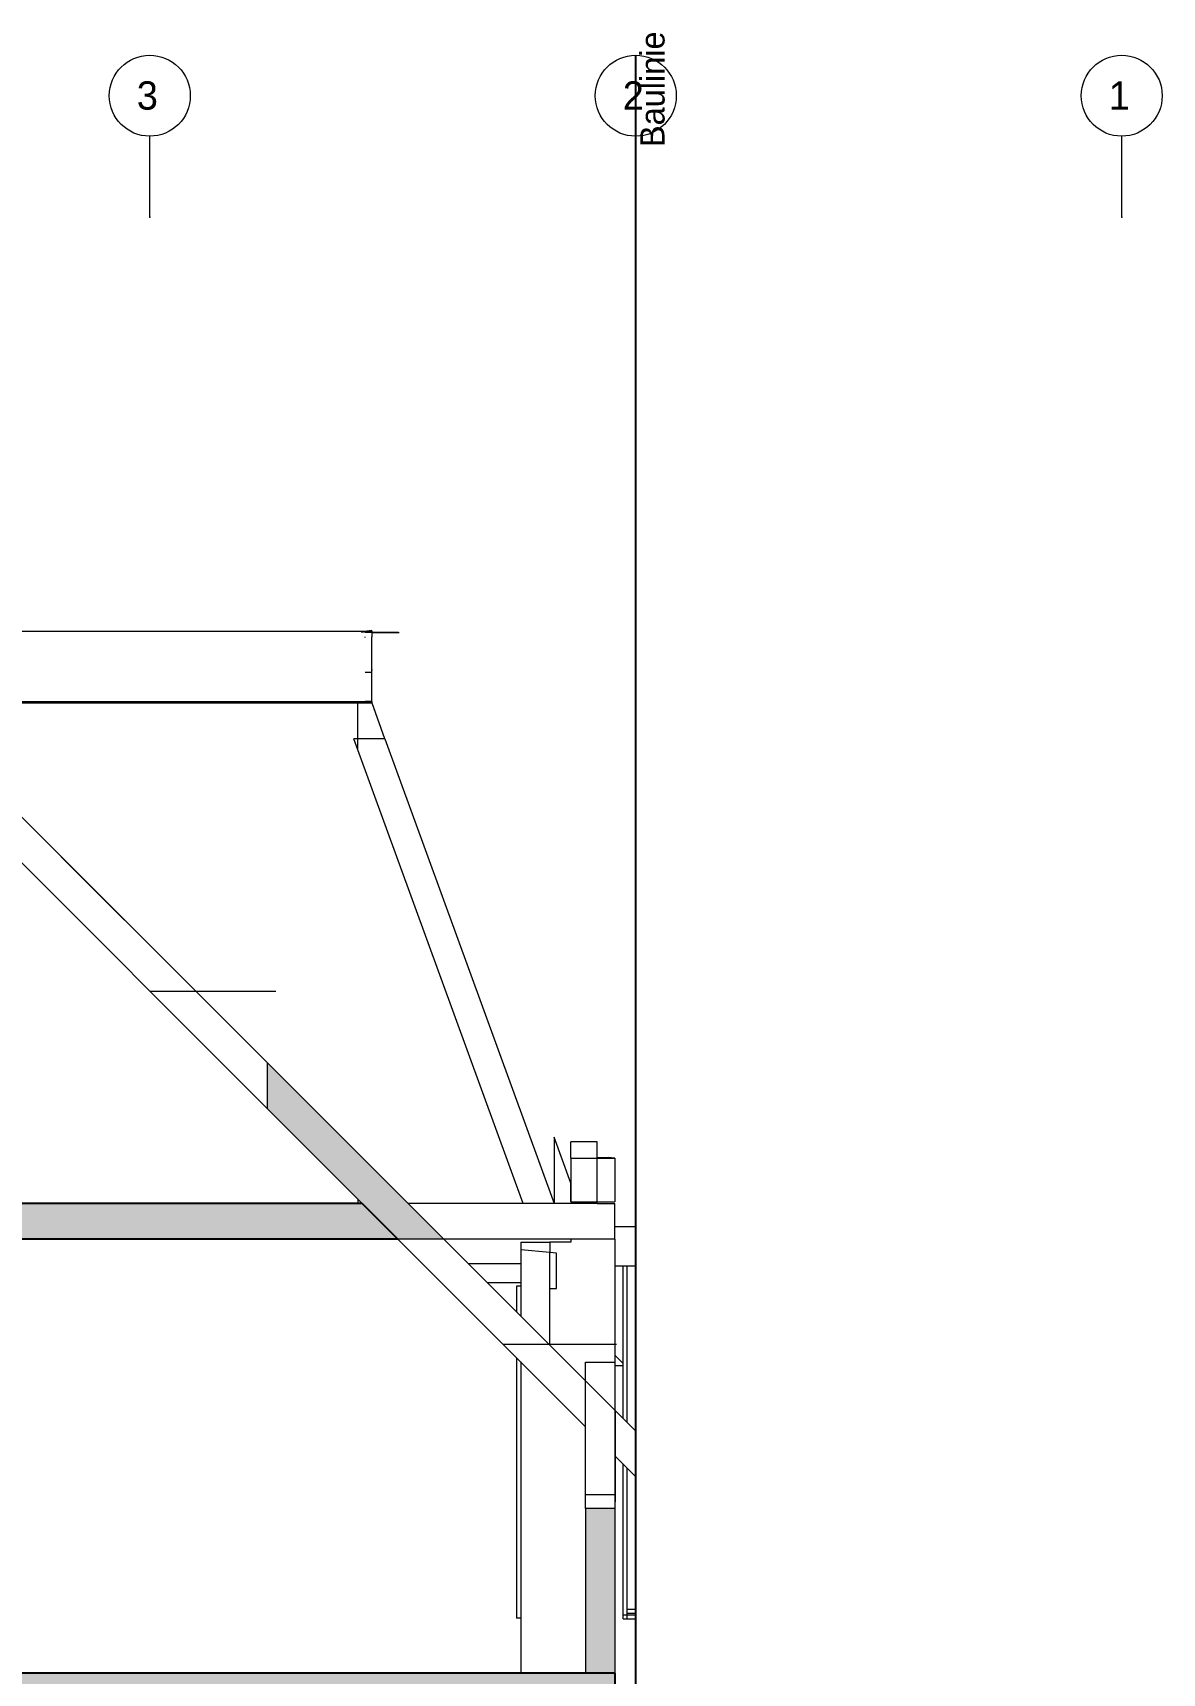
# Model space of a CAD drawing. Header units: metres. Extents: x -35.7 to 3.2, y -7 to 21.9.
# Drawn here: x -3.72 to 3.25, y 11.51 to 21.64 of the extents above; entities that cross this region are included whole.
import ezdxf

# ---------------------------------------------------------------- set-up
doc = ezdxf.new("R2010")
doc.units = ezdxf.units.M
doc.header["$MEASUREMENT"] = 0
doc.linetypes.add('Raster', pattern=[0.004, 0.002, -0.001, 0, -0.001])
doc.linetypes.add('Strichlinie eng', pattern=[0.002, 0.0015, -0.0005])
for name, color, linetype in [('B_Schnitt B Garagenrampe RB_1_000 Achsraster', 7, 'Continuous'), ('B_Schnitt B Garagenrampe RB_1_110 Wand Aussen', 7, 'Continuous'), ('B_Schnitt B Garagenrampe RB_1_120 Wand Innen tragend', 7, 'Continuous'), ('B_Schnitt B Garagenrampe RB_1_140 Brüstung', 7, 'Continuous'), ('B_Schnitt B Garagenrampe RB_1_210 Decke', 7, 'Continuous'), ('B_Schnitt B Garagenrampe RB_1_310 Dachkonstruktion massiv', 7, 'Continuous'), ('B_Schnitt B Garagenrampe RB_1_840 Baulinien', 7, 'Continuous'), ('B_Schnitt B Garagenrampe RB_1_950 Polierplan Bemaßung', 7, 'Continuous'), ('B_Schnitt B Garagenrampe RB_1_Neubau_840 Baulinien', 7, 'Continuous')]:
    doc.layers.add(name, color=color, linetype=linetype)
doc.styles.add('ERSTELLTER_STIL_1', font='')
doc.styles.get('ERSTELLTER_STIL_1').set_extended_font_data('Eurostile')

msp = doc.modelspace()

# ---------------------------------------------------------------- hatches: boundary and pattern name
at = {"layer": 'B_Schnitt B Garagenrampe RB_1_110 Wand Aussen', "linetype": 'Continuous', "lineweight": 0, "true_color": 0x000000}
msp.add_hatch(color=18, dxfattribs=at).paths.add_polyline_path([(-0.13, 11.51), (-0.13, 12.526), (-0.31, 12.526), (-0.31, 11.51)])
at = {"layer": 'B_Schnitt B Garagenrampe RB_1_210 Decke', "linetype": 'Continuous', "lineweight": 0, "true_color": 0x000000}
for points in [[(-13.312, 14.41), (-13.532, 14.19), (-1.468, 14.19), (-1.688, 14.41), (-13.185, 14.41)], [(-14.87, 11.51), (-14.87, 11.31), (-0.13, 11.31), (-0.13, 11.51)]]:
    msp.add_hatch(color=18, dxfattribs=at).paths.add_polyline_path(points)
at = {"layer": 'B_Schnitt B Garagenrampe RB_1_310 Dachkonstruktion massiv', "linetype": 'Continuous', "lineweight": 0, "true_color": 0x000000}
msp.add_hatch(color=18, dxfattribs=at).paths.add_polyline_path([(-1.185, 14.19), (-2.275, 15.28), (-2.275, 14.997), (-1.688, 14.41), (-1.468, 14.19)])

# ---------------------------------------------------------------- linework, layer by layer
at = {"layer": 'B_Schnitt B Garagenrampe RB_1_000 Achsraster', "color": 5, "linetype": 'Raster', "lineweight": 0, "ltscale": 1000}
for p, q in [((-3, 20.5), (-3, 21)), ((0, 20.5), (0, 21)), ((3, 20.5), (3, 21))]:
    msp.add_line(p, q, dxfattribs=at)
at = {"layer": 'B_Schnitt B Garagenrampe RB_1_000 Achsraster', "color": 5, "linetype": 'Continuous', "lineweight": 0, "ltscale": 1000}
for centre in [(-3, 21.25), (0, 21.25), (3, 21.25)]:
    msp.add_circle(centre, 0.25, dxfattribs=at)
at = {"layer": 'B_Schnitt B Garagenrampe RB_1_000 Achsraster', "color": 5, "linetype": 'Raster', "lineweight": 0, "ltscale": 1000}
for p in [(-3, 20.5), (-3, 20.5), (0, 20.5), (0, 20.5), (3, 20.5), (3, 20.5)]:
    msp.add_point(p, dxfattribs=at)
at = {"layer": 'B_Schnitt B Garagenrampe RB_1_110 Wand Aussen', "color": 7, "linetype": 'Continuous', "lineweight": 18, "ltscale": 1000}
for p, q in [((-1.715, 17.5), (-4.495, 17.5)), ((-1.715, 17.5), (-1.715, 17.51)), ((-1.715, 17.28), (-1.715, 17.5)), ((-1.67, 17.51), (-1.67, 17.5)), ((-1.63, 17.51), (-1.63, 17.505)), ((-1.548, 17.28), (-1.63, 17.505)), ((-1.715, 17.212), (-1.715, 17.28)), ((-0.695, 14.41), (-1.715, 17.212)), ((-0.4, 14.535), (-0.504, 14.819)), ((-0.504, 14.819), (-0.504, 14.41)), ((-0.4, 14.69), (-0.4, 14.79)), ((-0.238, 14.79), (-0.4, 14.79)), ((-0.238, 14.69), (-0.238, 14.79)), ((-0.238, 14.42), (-0.238, 14.69)), ((-0.4, 14.42), (-0.4, 14.535)), ((-0.4, 14.41), (-1.405, 14.41)), ((-0.504, 14.41), (-0.695, 14.41)), ((-0.238, 14.41), (-0.4, 14.41)), ((-0.238, 14.41), (-0.238, 14.42)), ((-0.31, 14.19), (-0.4, 14.19)), ((-0.4, 14.19), (-0.4, 14.171)), ((-0.13, 14.19), (-0.31, 14.19)), ((-0.13, 14.19), (-0.13, 13.43)), ((-0.71, 14.171), (-0.53, 14.171)), ((-0.71, 14.171), (-0.71, 14.123)), ((-0.53, 14.107), (-0.71, 14.123)), ((-0.71, 14.123), (-0.71, 13.715)), ((-0.4, 14.171), (-0.53, 14.171)), ((-0.53, 14.171), (-0.53, 14.107)), ((-0.53, 13.535), (-0.53, 14.107)), ((-0.078, 13.422), (-0.13, 13.474)), ((-0.71, 13.432), (-0.71, 11.51)), ((-0.31, 13.43), (-0.13, 13.43)), ((-0.31, 12.526), (-0.31, 13.43)), ((-0.13, 13.43), (-0.13, 12.526)), ((-0.13, 13.41), (-0.078, 13.41)), ((-0.31, 12.526), (-0.31, 11.51)), ((-0.13, 12.526), (-0.31, 12.526)), ((-0.13, 12.526), (-0.13, 11.51))]:
    msp.add_line(p, q, dxfattribs=at)
at = {"layer": 'B_Schnitt B Garagenrampe RB_1_110 Wand Aussen', "color": 7, "linetype": 'Continuous', "lineweight": 13, "ltscale": 1000}
for p, q in [((0, 14.265), (-0.13, 14.265)), ((0, 14.025), (0, 14.265)), ((-0.49, 14.103), (-0.53, 14.107)), ((-0.49, 13.885), (-0.49, 14.103)), ((-0.13, 14.025), (-0.125, 14.025)), ((-0.125, 14.025), (-0.078, 14.025)), ((-0.078, 14.025), (-0.052, 14.025)), ((-0.078, 13.083), (-0.078, 14.025)), ((-0.052, 14.025), (-0.005, 14.025)), ((-0.052, 13.058), (-0.052, 14.025)), ((-0.005, 14.025), (0, 14.025)), ((-0.735, 13.9), (-0.735, 13.74)), ((-0.71, 13.9), (-0.735, 13.9)), ((-0.53, 13.885), (-0.49, 13.885)), ((-0.735, 13.457), (-0.735, 11.85)), ((-0.078, 11.845), (-0.078, 12.8)), ((-0.052, 11.87), (-0.052, 12.775)), ((-0.078, 11.87), (-0.052, 11.87)), ((-0.052, 11.905), (0, 11.905)), ((-0.052, 11.88), (0, 11.88)), ((-0.052, 11.845), (-0.052, 11.87)), ((-0.052, 11.87), (0, 11.87)), ((0, 11.88), (0, 11.905)), ((0, 11.845), (0, 11.87)), ((-0.71, 11.85), (-0.735, 11.85)), ((-0.078, 11.845), (-0.052, 11.845)), ((-0.052, 11.845), (0, 11.845))]:
    msp.add_line(p, q, dxfattribs=at)
at = {"layer": 'B_Schnitt B Garagenrampe RB_1_120 Wand Innen tragend', "color": 7, "linetype": 'Continuous', "lineweight": 18, "ltscale": 1000}
msp.add_line((-1.715, 14.437), (-1.715, 14.41), dxfattribs=at)
at = {"layer": 'B_Schnitt B Garagenrampe RB_1_140 Brüstung', "color": 7, "linetype": 'Continuous', "lineweight": 18, "ltscale": 1000}
for p, q in [((-4.503, 17.944), (-1.663, 17.944)), ((-1.695, 17.94), (-1.68, 17.942)), ((-1.695, 17.94), (-1.68, 17.94)), ((-1.68, 17.942), (-1.67, 17.943)), ((-1.67, 17.94), (-1.68, 17.94)), ((-1.67, 17.94), (-1.67, 17.943)), ((-1.67, 17.943), (-1.63, 17.943)), ((-1.67, 17.94), (-1.63, 17.94)), ((-1.67, 17.939), (-1.67, 17.94)), ((-1.67, 17.94), (-1.67, 17.94)), ((-1.67, 17.937), (-1.67, 17.939)), ((-1.67, 17.937), (-1.63, 17.937)), ((-1.67, 17.936), (-1.67, 17.937)), ((-1.663, 17.944), (-1.66, 17.944)), ((-1.663, 17.944), (-1.63, 17.944)), ((-1.63, 17.948), (-1.66, 17.944)), ((-1.66, 17.944), (-1.63, 17.944)), ((-1.63, 17.944), (-1.63, 17.948)), ((-1.63, 17.943), (-1.63, 17.944)), ((-1.63, 17.944), (-1.63, 17.944)), ((-1.63, 17.943), (-1.63, 17.94)), ((-1.63, 17.939), (-1.63, 17.94)), ((-1.63, 17.94), (-1.63, 17.94)), ((-1.63, 17.937), (-1.63, 17.939)), ((-1.63, 17.936), (-1.63, 17.937)), ((-1.63, 17.936), (-1.625, 17.936)), ((-1.63, 17.935), (-1.63, 17.908)), ((-1.63, 17.935), (-1.625, 17.935)), ((-1.465, 17.936), (-1.625, 17.936)), ((-1.625, 17.935), (-1.465, 17.935)), ((-1.465, 17.936), (-1.46, 17.936)), ((-1.465, 17.935), (-1.46, 17.935)), ((-1.46, 17.936), (-1.46, 17.935)), ((-1.67, 17.906), (-1.67, 17.908)), ((-1.67, 17.905), (-1.67, 17.906)), ((-1.63, 17.906), (-1.63, 17.908)), ((-1.63, 17.905), (-1.63, 17.906)), ((-1.63, 17.705), (-1.63, 17.905)), ((-1.67, 17.69), (-1.63, 17.69)), ((-1.67, 17.69), (-1.63, 17.69)), ((-1.63, 17.69), (-1.63, 17.705)), ((-1.63, 17.705), (-1.625, 17.705)), ((-1.63, 17.705), (-1.625, 17.705)), ((-1.63, 17.705), (-1.63, 17.705)), ((-1.63, 17.51), (-1.63, 17.69)), ((-4.493, 17.51), (-1.67, 17.51)), ((-1.63, 17.51), (-1.67, 17.51)), ((-1.67, 17.51), (-1.63, 17.51)), ((-1.67, 17.51), (-1.63, 17.51)), ((-1.67, 17.51), (-1.63, 17.51)), ((-0.4, 14.69), (-0.13, 14.69)), ((-0.4, 14.69), (-0.4, 14.535)), ((-0.238, 14.694), (-0.17, 14.694)), ((-0.13, 14.69), (-0.17, 14.694)), ((-0.13, 14.69), (-0.13, 14.42)), ((-0.4, 14.535), (-0.4, 14.42)), ((-0.4, 14.42), (-0.238, 14.42)), ((-0.238, 14.42), (-0.13, 14.42))]:
    msp.add_line(p, q, dxfattribs=at)
at = {"layer": 'B_Schnitt B Garagenrampe RB_1_210 Decke', "color": 7, "linetype": 'Continuous', "lineweight": 13, "ltscale": 1000}
for p, q in [((-1.63, 17.5), (-1.715, 17.5)), ((-1.63, 17.5), (-1.628, 17.5)), ((-1.548, 17.28), (-1.628, 17.5)), ((-0.238, 14.41), (-0.13, 14.41)), ((-0.13, 14.19), (-0.13, 14.41)), ((-0.4, 14.19), (-1.185, 14.19))]:
    msp.add_line(p, q, dxfattribs=at)
at = {"layer": 'B_Schnitt B Garagenrampe RB_1_210 Decke', "color": 7, "linetype": 'Continuous', "lineweight": 25, "ltscale": 1000}
for p, q in [((-1.688, 14.41), (-1.468, 14.19)), ((-1.468, 14.19), (-6.045, 14.19)), ((-1.468, 14.19), (-1.468, 14.19)), ((-0.31, 11.51), (-6.045, 11.51)), ((-0.13, 11.51), (-0.31, 11.51)), ((-0.13, 11.51), (-0.13, 11.31))]:
    msp.add_line(p, q, dxfattribs=at)
at = {"layer": 'B_Schnitt B Garagenrampe RB_1_210 Decke', "color": 7, "linetype": 'Continuous', "lineweight": 18, "ltscale": 1000}
for p, q in [((-1.035, 14.04), (-0.71, 14.04)), ((-0.71, 13.92), (-0.915, 13.92))]:
    msp.add_line(p, q, dxfattribs=at)
at = {"layer": 'B_Schnitt B Garagenrampe RB_1_210 Decke', "color": 7, "linetype": 'Continuous', "lineweight": 25, "ltscale": 1000, "flags": 128}
msp.add_lwpolyline([(-1.688, 14.41), (-10.845, 14.41), (-10.935, 14.41)], dxfattribs=at)
at = {"layer": 'B_Schnitt B Garagenrampe RB_1_310 Dachkonstruktion massiv', "color": 7, "linetype": 'Continuous', "lineweight": 18, "ltscale": 1000}
for p, q in [((-2.275, 14.997), (-4.499, 17.221)), ((-4.216, 17.221), (-2.275, 15.28)), ((-1.715, 17.212), (-1.74, 17.28)), ((-1.715, 17.28), (-1.74, 17.28)), ((-1.548, 17.28), (-1.715, 17.28)), ((-1.548, 17.28), (-0.504, 14.41)), ((-2.275, 15.28), (-2.275, 14.997)), ((-2.275, 15.28), (-1.185, 14.19)), ((-2.275, 14.997), (-1.468, 14.19)), ((-1.185, 14.19), (-1.468, 14.19)), ((-0.31, 13.032), (-1.468, 14.19)), ((-1.185, 14.19), (-0.31, 13.315)), ((-0.13, 13.135), (0, 13.005)), ((0, 13.005), (0, 12.722)), ((0, 12.722), (-0.13, 12.852))]:
    msp.add_line(p, q, dxfattribs=at)
at = {"layer": 'B_Schnitt B Garagenrampe RB_1_950 Polierplan Bemaßung', "color": 7, "linetype": 'Strichlinie eng', "lineweight": 13, "ltscale": 1000}
for p, q in [((-4.216, 17.221), (-2.275, 15.28)), ((-2.222, 15.72), (-3, 15.72)), ((-1.185, 14.19), (-0.125, 13.13)), ((-0.118, 13.54), (-0.818, 13.54)), ((-0.125, 12.568), (-0.125, 13.13)), ((-0.13, 12.612), (-0.31, 12.612)), ((-0.13, 12.526), (-0.31, 12.526))]:
    msp.add_line(p, q, dxfattribs=at)
at = {"layer": 'B_Schnitt B Garagenrampe RB_1_Neubau_840 Baulinien', "color": 1, "linetype": 'Continuous', "lineweight": 25, "ltscale": 1000, "true_color": 0xfb0106}
msp.add_line((0, -6.95), (0, 21.5), dxfattribs=at)

# ---------------------------------------------------------------- texts
at = {"layer": 'B_Schnitt B Garagenrampe RB_1_000 Achsraster', "color": 5, "linetype": 'Continuous', "lineweight": 0, "char_height": 0.175, "attachment_point": 1, "style": 'ERSTELLTER_STIL_1'}
for s, insert in [('\\A1;{\\pql;\\pt0;\\fEurostile|b0|i0|c0|p0;\\W1.000000;3}', (-3.08, 21.339)), ('\\A1;{\\pql;\\pt0;\\fEurostile|b0|i0|c0|p0;\\W1.000000;2}', (-0.08, 21.339)), ('\\A1;{\\pql;\\pt0;\\fEurostile|b0|i0|c0|p0;\\W1.000000;1}', (2.92, 21.338))]:
    msp.add_mtext(s, dxfattribs=dict(at, insert=insert))
at = {"layer": 'B_Schnitt B Garagenrampe RB_1_840 Baulinien', "color": 1, "linetype": 'Continuous', "lineweight": 0, "insert": (0.104, 21.29), "char_height": 0.15, "attachment_point": 5, "rotation": 90, "style": 'ERSTELLTER_STIL_1'}
msp.add_mtext('\\A1;{\\pqc;\\fEurostile|b0|i0|c0|p0;\\W1.000000;Baulinie}', dxfattribs=at)

doc.saveas('drawing.dxf')
